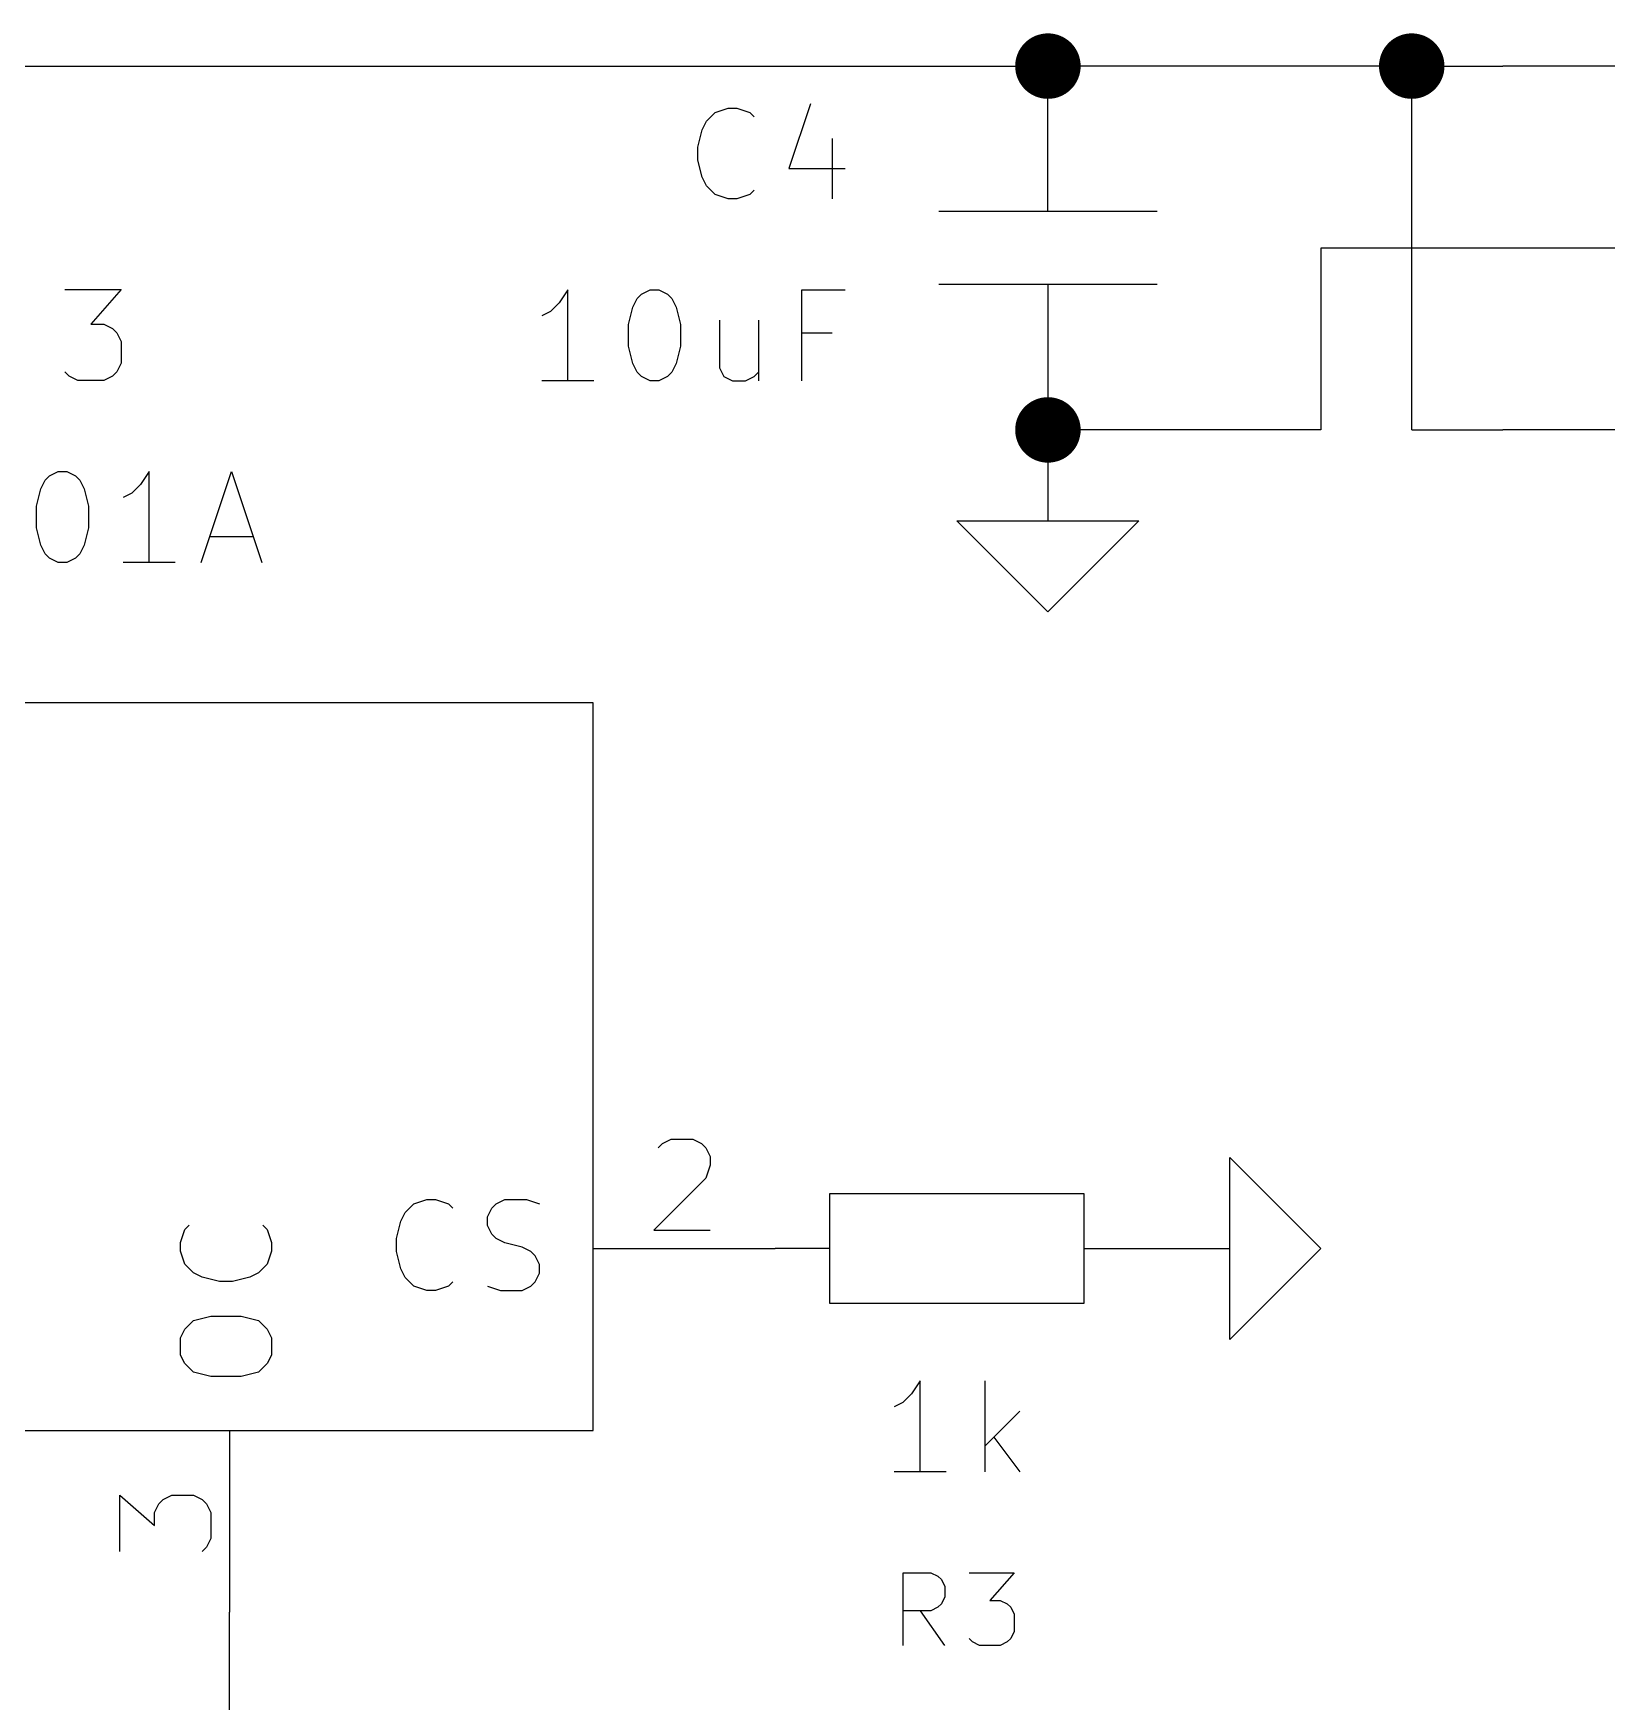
# Model space of a CAD drawing. Header units: inches. Extents: x 0.4 to 16.1, y -11.3 to -0.4.
# Drawn here: x 3.442 to 4.307, y -7.249 to -6.332 of the extents above; entities that cross this region are included whole.
import ezdxf

# ---------------------------------------------------------------- set-up
doc = ezdxf.new("R2010")
doc.units = ezdxf.units.IN
doc.header["$MEASUREMENT"] = 0
for name, color, linetype in [('GREENSIXTYFIVE', 129, 'CONTINUOUS'), ('LIGHTGREEN', 92, 'CONTINUOUS'), ('LIGHTRED', 12, 'CONTINUOUS'), ('RED', 14, 'CONTINUOUS'), ('WHITE', 250, 'CONTINUOUS')]:
    doc.layers.add(name, color=color, linetype=linetype)

msp = doc.modelspace()

# ---------------------------------------------------------------- linework, layer by layer
at = {"layer": 'GREENSIXTYFIVE', "linetype": 'CONTINUOUS'}
for p, q in [((3.81705, -6.37543), (3.82419, -6.37305)), ((3.81705, -6.37543), (3.82419, -6.37305)), ((3.82419, -6.37305), (3.82895, -6.37305)), ((3.82419, -6.37305), (3.82895, -6.37305)), ((3.82895, -6.37305), (3.8361, -6.37543)), ((3.82895, -6.37305), (3.8361, -6.37543)), ((3.86943, -6.37067), (3.85753, -6.40638)), ((3.86943, -6.37067), (3.85753, -6.40638)), ((3.80991, -6.38495), (3.81229, -6.38019)), ((3.80991, -6.38495), (3.81229, -6.38019)), ((3.81229, -6.38019), (3.81705, -6.37543)), ((3.81229, -6.38019), (3.81705, -6.37543)), ((3.8361, -6.37543), (3.83848, -6.37781)), ((3.8361, -6.37543), (3.83848, -6.37781)), ((3.80753, -6.39448), (3.80991, -6.38495)), ((3.80753, -6.39448), (3.80991, -6.38495)), ((3.88133, -6.38972), (3.88133, -6.42305)), ((3.88133, -6.38972), (3.88133, -6.42305)), ((3.80753, -6.40162), (3.80753, -6.39448)), ((3.80753, -6.40162), (3.80753, -6.39448)), ((3.80991, -6.41114), (3.80753, -6.40162)), ((3.80991, -6.41114), (3.80753, -6.40162)), ((3.85753, -6.40638), (3.88848, -6.40638)), ((3.85753, -6.40638), (3.88848, -6.40638)), ((3.81229, -6.41591), (3.80991, -6.41114)), ((3.81229, -6.41591), (3.80991, -6.41114)), ((3.81705, -6.42067), (3.81229, -6.41591)), ((3.81705, -6.42067), (3.81229, -6.41591)), ((3.83848, -6.41829), (3.8361, -6.42067)), ((3.83848, -6.41829), (3.8361, -6.42067)), ((3.82419, -6.42305), (3.81705, -6.42067)), ((3.82419, -6.42305), (3.81705, -6.42067)), ((3.82895, -6.42305), (3.82419, -6.42305)), ((3.82895, -6.42305), (3.82419, -6.42305)), ((3.8361, -6.42067), (3.82895, -6.42305)), ((3.8361, -6.42067), (3.82895, -6.42305)), ((3.45952, -6.4728), (3.49048, -6.4728)), ((3.45952, -6.4728), (3.49048, -6.4728)), ((3.49048, -6.4728), (3.47381, -6.49185)), ((3.49048, -6.4728), (3.47381, -6.49185)), ((3.7361, -6.47305), (3.73134, -6.48019)), ((3.7361, -6.47305), (3.73134, -6.48019)), ((3.7361, -6.52305), (3.7361, -6.47305)), ((3.7361, -6.52305), (3.7361, -6.47305)), ((3.77657, -6.47543), (3.78133, -6.47305)), ((3.77657, -6.47543), (3.78133, -6.47305)), ((3.78133, -6.47305), (3.7861, -6.47305)), ((3.78133, -6.47305), (3.7861, -6.47305)), ((3.7861, -6.47305), (3.79086, -6.47543)), ((3.7861, -6.47305), (3.79086, -6.47543)), ((3.86467, -6.52305), (3.86467, -6.47305)), ((3.86467, -6.47305), (3.88848, -6.47305)), ((3.86467, -6.52305), (3.86467, -6.47305)), ((3.86467, -6.47305), (3.88848, -6.47305)), ((3.73134, -6.48019), (3.72657, -6.48495)), ((3.73134, -6.48019), (3.72657, -6.48495)), ((3.76943, -6.49209), (3.77181, -6.48257)), ((3.76943, -6.49209), (3.77181, -6.48257)), ((3.77181, -6.48257), (3.77419, -6.47781)), ((3.77181, -6.48257), (3.77419, -6.47781)), ((3.77419, -6.47781), (3.77657, -6.47543)), ((3.77419, -6.47781), (3.77657, -6.47543)), ((3.79086, -6.47543), (3.79324, -6.47781)), ((3.79086, -6.47543), (3.79324, -6.47781)), ((3.79324, -6.47781), (3.79562, -6.48257)), ((3.79324, -6.47781), (3.79562, -6.48257)), ((3.79562, -6.48257), (3.798, -6.49209)), ((3.79562, -6.48257), (3.798, -6.49209)), ((3.47381, -6.49185), (3.48095, -6.49185)), ((3.47381, -6.49185), (3.48095, -6.49185)), ((3.48095, -6.49185), (3.48571, -6.49423)), ((3.48095, -6.49185), (3.48571, -6.49423)), ((3.72657, -6.48495), (3.72181, -6.48733)), ((3.72657, -6.48495), (3.72181, -6.48733)), ((3.76943, -6.504), (3.76943, -6.49209)), ((3.76943, -6.504), (3.76943, -6.49209)), ((3.798, -6.49209), (3.798, -6.504)), ((3.798, -6.49209), (3.798, -6.504)), ((3.81943, -6.48972), (3.81943, -6.51591)), ((3.81943, -6.48972), (3.81943, -6.51591)), ((3.84086, -6.48972), (3.84086, -6.52305)), ((3.84086, -6.48972), (3.84086, -6.52305)), ((3.48571, -6.49423), (3.48809, -6.49661)), ((3.48571, -6.49423), (3.48809, -6.49661)), ((3.48809, -6.49661), (3.49048, -6.50137)), ((3.48809, -6.49661), (3.49048, -6.50137)), ((3.49048, -6.50137), (3.49048, -6.51328)), ((3.49048, -6.50137), (3.49048, -6.51328)), ((3.88133, -6.49686), (3.86467, -6.49686)), ((3.88133, -6.49686), (3.86467, -6.49686)), ((3.77181, -6.51352), (3.76943, -6.504)), ((3.77181, -6.51352), (3.76943, -6.504)), ((3.798, -6.504), (3.79562, -6.51352)), ((3.798, -6.504), (3.79562, -6.51352)), ((3.46191, -6.52043), (3.45952, -6.51804)), ((3.46191, -6.52043), (3.45952, -6.51804)), ((3.46667, -6.5228), (3.46191, -6.52043)), ((3.46667, -6.5228), (3.46191, -6.52043)), ((3.48571, -6.52043), (3.48095, -6.5228)), ((3.48571, -6.52043), (3.48095, -6.5228)), ((3.48809, -6.51804), (3.48571, -6.52043)), ((3.48809, -6.51804), (3.48571, -6.52043)), ((3.49048, -6.51328), (3.48809, -6.51804)), ((3.49048, -6.51328), (3.48809, -6.51804)), ((3.77419, -6.51829), (3.77181, -6.51352)), ((3.77419, -6.51829), (3.77181, -6.51352)), ((3.77657, -6.52067), (3.77419, -6.51829)), ((3.77657, -6.52067), (3.77419, -6.51829)), ((3.78133, -6.52305), (3.77657, -6.52067)), ((3.78133, -6.52305), (3.77657, -6.52067)), ((3.79086, -6.52067), (3.7861, -6.52305)), ((3.79086, -6.52067), (3.7861, -6.52305)), ((3.79324, -6.51829), (3.79086, -6.52067)), ((3.79324, -6.51829), (3.79086, -6.52067)), ((3.79562, -6.51352), (3.79324, -6.51829)), ((3.79562, -6.51352), (3.79324, -6.51829)), ((3.81943, -6.51591), (3.82181, -6.52067)), ((3.81943, -6.51591), (3.82181, -6.52067)), ((3.82181, -6.52067), (3.82657, -6.52305)), ((3.82181, -6.52067), (3.82657, -6.52305)), ((3.83372, -6.52305), (3.83848, -6.52067)), ((3.83372, -6.52305), (3.83848, -6.52067)), ((3.83848, -6.52067), (3.84086, -6.51829)), ((3.83848, -6.52067), (3.84086, -6.51829)), ((3.48095, -6.5228), (3.46667, -6.5228)), ((3.48095, -6.5228), (3.46667, -6.5228)), ((3.75039, -6.52305), (3.72181, -6.52305)), ((3.75039, -6.52305), (3.72181, -6.52305)), ((3.7861, -6.52305), (3.78133, -6.52305)), ((3.7861, -6.52305), (3.78133, -6.52305)), ((3.82657, -6.52305), (3.83372, -6.52305)), ((3.82657, -6.52305), (3.83372, -6.52305)), ((3.44881, -6.57757), (3.45119, -6.57519)), ((3.44881, -6.57757), (3.45119, -6.57519)), ((3.45119, -6.57519), (3.45595, -6.5728)), ((3.45119, -6.57519), (3.45595, -6.5728)), ((3.45595, -6.5728), (3.46071, -6.5728)), ((3.45595, -6.5728), (3.46071, -6.5728)), ((3.46071, -6.5728), (3.46547, -6.57519)), ((3.46071, -6.5728), (3.46547, -6.57519)), ((3.46547, -6.57519), (3.46785, -6.57757)), ((3.46547, -6.57519), (3.46785, -6.57757)), ((3.50595, -6.5728), (3.50119, -6.57995)), ((3.50595, -6.5728), (3.50119, -6.57995)), ((3.50595, -6.6228), (3.50595, -6.5728)), ((3.50595, -6.6228), (3.50595, -6.5728)), ((3.53452, -6.6228), (3.55119, -6.5728)), ((3.53452, -6.6228), (3.55119, -6.5728)), ((3.55119, -6.5728), (3.56785, -6.6228)), ((3.55119, -6.5728), (3.56785, -6.6228)), ((3.44405, -6.59185), (3.44643, -6.58233)), ((3.44405, -6.59185), (3.44643, -6.58233)), ((3.44643, -6.58233), (3.44881, -6.57757)), ((3.44643, -6.58233), (3.44881, -6.57757)), ((3.46785, -6.57757), (3.47024, -6.58233)), ((3.46785, -6.57757), (3.47024, -6.58233)), ((3.47024, -6.58233), (3.47262, -6.59185)), ((3.47024, -6.58233), (3.47262, -6.59185)), ((3.49643, -6.58471), (3.49167, -6.58709)), ((3.49643, -6.58471), (3.49167, -6.58709)), ((3.50119, -6.57995), (3.49643, -6.58471)), ((3.50119, -6.57995), (3.49643, -6.58471)), ((3.44405, -6.60376), (3.44405, -6.59185)), ((3.44405, -6.60376), (3.44405, -6.59185)), ((3.47262, -6.59185), (3.47262, -6.60376)), ((3.47262, -6.59185), (3.47262, -6.60376)), ((3.44643, -6.61328), (3.44405, -6.60376)), ((3.44643, -6.61328), (3.44405, -6.60376)), ((3.47262, -6.60376), (3.47024, -6.61328)), ((3.47262, -6.60376), (3.47024, -6.61328)), ((3.53928, -6.60852), (3.56309, -6.60852)), ((3.53928, -6.60852), (3.56309, -6.60852)), ((3.44881, -6.61804), (3.44643, -6.61328)), ((3.44881, -6.61804), (3.44643, -6.61328)), ((3.45119, -6.62043), (3.44881, -6.61804)), ((3.45119, -6.62043), (3.44881, -6.61804)), ((3.45595, -6.6228), (3.45119, -6.62043)), ((3.45595, -6.6228), (3.45119, -6.62043)), ((3.46547, -6.62043), (3.46071, -6.6228)), ((3.46547, -6.62043), (3.46071, -6.6228)), ((3.46785, -6.61804), (3.46547, -6.62043)), ((3.46785, -6.61804), (3.46547, -6.62043)), ((3.47024, -6.61328), (3.46785, -6.61804)), ((3.47024, -6.61328), (3.46785, -6.61804)), ((3.46071, -6.6228), (3.45595, -6.6228)), ((3.46071, -6.6228), (3.45595, -6.6228)), ((3.52024, -6.6228), (3.49167, -6.6228)), ((3.52024, -6.6228), (3.49167, -6.6228)), ((3.64667, -6.98028), (3.65143, -6.97551)), ((3.64667, -6.98028), (3.65143, -6.97551)), ((3.65143, -6.97551), (3.65857, -6.97313)), ((3.65143, -6.97551), (3.65857, -6.97313)), ((3.65857, -6.97313), (3.66333, -6.97313)), ((3.65857, -6.97313), (3.66333, -6.97313)), ((3.66333, -6.97313), (3.67048, -6.97551)), ((3.66333, -6.97313), (3.67048, -6.97551)), ((3.67048, -6.97551), (3.67285, -6.97789)), ((3.67048, -6.97551), (3.67285, -6.97789)), ((3.69191, -6.98265), (3.69428, -6.97789)), ((3.69191, -6.98265), (3.69428, -6.97789)), ((3.69428, -6.97789), (3.69667, -6.97551)), ((3.69428, -6.97789), (3.69667, -6.97551)), ((3.69667, -6.97551), (3.70143, -6.97313)), ((3.69667, -6.97551), (3.70143, -6.97313)), ((3.70143, -6.97313), (3.71333, -6.97313)), ((3.70143, -6.97313), (3.71333, -6.97313)), ((3.71333, -6.97313), (3.72048, -6.97551)), ((3.71333, -6.97313), (3.72048, -6.97551)), ((3.52551, -6.98952), (3.52789, -6.98714)), ((3.52551, -6.98952), (3.52789, -6.98714)), ((3.56837, -6.98714), (3.57075, -6.98952)), ((3.56837, -6.98714), (3.57075, -6.98952)), ((3.64191, -6.99456), (3.64428, -6.98504)), ((3.64191, -6.99456), (3.64428, -6.98504)), ((3.64428, -6.98504), (3.64667, -6.98028)), ((3.64428, -6.98504), (3.64667, -6.98028)), ((3.69191, -6.98742), (3.69191, -6.98265)), ((3.69191, -6.98742), (3.69191, -6.98265)), ((3.69428, -6.99218), (3.69191, -6.98742)), ((3.69428, -6.99218), (3.69191, -6.98742)), ((3.52313, -6.99667), (3.52551, -6.98952)), ((3.52313, -6.99667), (3.52551, -6.98952)), ((3.52313, -7.00143), (3.52313, -6.99667)), ((3.52313, -7.00143), (3.52313, -6.99667)), ((3.57075, -6.98952), (3.57313, -6.99667)), ((3.57075, -6.98952), (3.57313, -6.99667)), ((3.57313, -6.99667), (3.57313, -7.00143)), ((3.57313, -6.99667), (3.57313, -7.00143)), ((3.64191, -7.0017), (3.64191, -6.99456)), ((3.64191, -7.0017), (3.64191, -6.99456)), ((3.69667, -6.99456), (3.69428, -6.99218)), ((3.69667, -6.99456), (3.69428, -6.99218)), ((3.70143, -6.99694), (3.69667, -6.99456)), ((3.70143, -6.99694), (3.69667, -6.99456)), ((3.71095, -6.99932), (3.70143, -6.99694)), ((3.71095, -6.99932), (3.70143, -6.99694)), ((3.52551, -7.00857), (3.52313, -7.00143)), ((3.52551, -7.00857), (3.52313, -7.00143)), ((3.57313, -7.00143), (3.57075, -7.00857)), ((3.57313, -7.00143), (3.57075, -7.00857)), ((3.64428, -7.01122), (3.64191, -7.0017)), ((3.64428, -7.01122), (3.64191, -7.0017)), ((3.71571, -7.0017), (3.71095, -6.99932)), ((3.71571, -7.0017), (3.71095, -6.99932)), ((3.71809, -7.00408), (3.71571, -7.0017)), ((3.71809, -7.00408), (3.71571, -7.0017)), ((3.72048, -7.00885), (3.71809, -7.00408)), ((3.72048, -7.00885), (3.71809, -7.00408)), ((3.53028, -7.01333), (3.52551, -7.00857)), ((3.53028, -7.01333), (3.52551, -7.00857)), ((3.53504, -7.01571), (3.53028, -7.01333)), ((3.53504, -7.01571), (3.53028, -7.01333)), ((3.54456, -7.01809), (3.53504, -7.01571)), ((3.54456, -7.01809), (3.53504, -7.01571)), ((3.56122, -7.01571), (3.5517, -7.01809)), ((3.56122, -7.01571), (3.5517, -7.01809)), ((3.56599, -7.01333), (3.56122, -7.01571)), ((3.56599, -7.01333), (3.56122, -7.01571)), ((3.57075, -7.00857), (3.56599, -7.01333)), ((3.57075, -7.00857), (3.56599, -7.01333)), ((3.64667, -7.01599), (3.64428, -7.01122)), ((3.64667, -7.01599), (3.64428, -7.01122)), ((3.65143, -7.02075), (3.64667, -7.01599)), ((3.65143, -7.02075), (3.64667, -7.01599)), ((3.71809, -7.01837), (3.72048, -7.01361)), ((3.71809, -7.01837), (3.72048, -7.01361)), ((3.72048, -7.01361), (3.72048, -7.00885)), ((3.72048, -7.01361), (3.72048, -7.00885)), ((3.5517, -7.01809), (3.54456, -7.01809)), ((3.5517, -7.01809), (3.54456, -7.01809)), ((3.65857, -7.02313), (3.65143, -7.02075)), ((3.65857, -7.02313), (3.65143, -7.02075)), ((3.66333, -7.02313), (3.65857, -7.02313)), ((3.66333, -7.02313), (3.65857, -7.02313)), ((3.67048, -7.02075), (3.66333, -7.02313)), ((3.67048, -7.02075), (3.66333, -7.02313)), ((3.67285, -7.01837), (3.67048, -7.02075)), ((3.67285, -7.01837), (3.67048, -7.02075)), ((3.69191, -7.02075), (3.69905, -7.02313)), ((3.69191, -7.02075), (3.69905, -7.02313)), ((3.69905, -7.02313), (3.71095, -7.02313)), ((3.69905, -7.02313), (3.71095, -7.02313)), ((3.71095, -7.02313), (3.71571, -7.02075)), ((3.71095, -7.02313), (3.71571, -7.02075)), ((3.71571, -7.02075), (3.71809, -7.01837)), ((3.71571, -7.02075), (3.71809, -7.01837)), ((3.52551, -7.04428), (3.53028, -7.03952)), ((3.52551, -7.04428), (3.53028, -7.03952)), ((3.53028, -7.03952), (3.5398, -7.03714)), ((3.53028, -7.03952), (3.5398, -7.03714)), ((3.5398, -7.03714), (3.55646, -7.03714)), ((3.5398, -7.03714), (3.55646, -7.03714)), ((3.55646, -7.03714), (3.56599, -7.03952)), ((3.55646, -7.03714), (3.56599, -7.03952)), ((3.56599, -7.03952), (3.57075, -7.04428)), ((3.56599, -7.03952), (3.57075, -7.04428)), ((3.52313, -7.04905), (3.52551, -7.04428)), ((3.52313, -7.04905), (3.52551, -7.04428)), ((3.52313, -7.05857), (3.52313, -7.04905)), ((3.52313, -7.05857), (3.52313, -7.04905)), ((3.57075, -7.04428), (3.57313, -7.04905)), ((3.57075, -7.04428), (3.57313, -7.04905)), ((3.57313, -7.04905), (3.57313, -7.05857)), ((3.57313, -7.04905), (3.57313, -7.05857)), ((3.52551, -7.06333), (3.52313, -7.05857)), ((3.52551, -7.06333), (3.52313, -7.05857)), ((3.57313, -7.05857), (3.57075, -7.06333)), ((3.57313, -7.05857), (3.57075, -7.06333)), ((3.53028, -7.06809), (3.52551, -7.06333)), ((3.53028, -7.06809), (3.52551, -7.06333)), ((3.5398, -7.07047), (3.53028, -7.06809)), ((3.5398, -7.07047), (3.53028, -7.06809)), ((3.55646, -7.07047), (3.5398, -7.07047)), ((3.55646, -7.07047), (3.5398, -7.07047)), ((3.56599, -7.06809), (3.55646, -7.07047)), ((3.56599, -7.06809), (3.55646, -7.07047)), ((3.57075, -7.06333), (3.56599, -7.06809)), ((3.57075, -7.06333), (3.56599, -7.06809)), ((3.925, -7.07994), (3.92024, -7.0847)), ((3.925, -7.07994), (3.92024, -7.0847)), ((3.92976, -7.0728), (3.925, -7.07994)), ((3.92976, -7.0728), (3.925, -7.07994)), ((3.92976, -7.1228), (3.92976, -7.0728)), ((3.92976, -7.1228), (3.92976, -7.0728)), ((3.96547, -7.1228), (3.96547, -7.0728)), ((3.96547, -7.1228), (3.96547, -7.0728)), ((3.92024, -7.0847), (3.91548, -7.08709)), ((3.92024, -7.0847), (3.91548, -7.08709)), ((3.98452, -7.08947), (3.96547, -7.10852)), ((3.98452, -7.08947), (3.96547, -7.10852)), ((3.97024, -7.10375), (3.98452, -7.1228)), ((3.97024, -7.10375), (3.98452, -7.1228)), ((3.94405, -7.1228), (3.91548, -7.1228)), ((3.94405, -7.1228), (3.91548, -7.1228)), ((3.92048, -7.21824), (3.92048, -7.17824)), ((3.92048, -7.17824), (3.93571, -7.17824)), ((3.92048, -7.21824), (3.92048, -7.17824)), ((3.92048, -7.17824), (3.93571, -7.17824)), ((3.93571, -7.17824), (3.93952, -7.18014)), ((3.93571, -7.17824), (3.93952, -7.18014)), ((3.93952, -7.18014), (3.94143, -7.18205)), ((3.93952, -7.18014), (3.94143, -7.18205)), ((3.95667, -7.17824), (3.98143, -7.17824)), ((3.95667, -7.17824), (3.98143, -7.17824)), ((3.98143, -7.17824), (3.96809, -7.19348)), ((3.98143, -7.17824), (3.96809, -7.19348)), ((3.94143, -7.18205), (3.94333, -7.18586)), ((3.94143, -7.18205), (3.94333, -7.18586)), ((3.94333, -7.18586), (3.94333, -7.19157)), ((3.94333, -7.18586), (3.94333, -7.19157)), ((3.93571, -7.19919), (3.92048, -7.19919)), ((3.93571, -7.19919), (3.92048, -7.19919)), ((3.94333, -7.21824), (3.93, -7.19919)), ((3.94333, -7.21824), (3.93, -7.19919)), ((3.93952, -7.19728), (3.93571, -7.19919)), ((3.93952, -7.19728), (3.93571, -7.19919)), ((3.94143, -7.19538), (3.93952, -7.19728)), ((3.94143, -7.19538), (3.93952, -7.19728)), ((3.94333, -7.19157), (3.94143, -7.19538)), ((3.94333, -7.19157), (3.94143, -7.19538)), ((3.96809, -7.19348), (3.97381, -7.19348)), ((3.96809, -7.19348), (3.97381, -7.19348)), ((3.97381, -7.19348), (3.97762, -7.19538)), ((3.97381, -7.19348), (3.97762, -7.19538)), ((3.97762, -7.19538), (3.97952, -7.19728)), ((3.97762, -7.19538), (3.97952, -7.19728)), ((3.97952, -7.19728), (3.98143, -7.20109)), ((3.97952, -7.19728), (3.98143, -7.20109)), ((3.98143, -7.20109), (3.98143, -7.21062)), ((3.98143, -7.20109), (3.98143, -7.21062)), ((3.95857, -7.21633), (3.95667, -7.21443)), ((3.95857, -7.21633), (3.95667, -7.21443)), ((3.96238, -7.21824), (3.95857, -7.21633)), ((3.96238, -7.21824), (3.95857, -7.21633)), ((3.97762, -7.21633), (3.97381, -7.21824)), ((3.97762, -7.21633), (3.97381, -7.21824)), ((3.97952, -7.21443), (3.97762, -7.21633)), ((3.97952, -7.21443), (3.97762, -7.21633)), ((3.98143, -7.21062), (3.97952, -7.21443)), ((3.98143, -7.21062), (3.97952, -7.21443)), ((3.97381, -7.21824), (3.96238, -7.21824)), ((3.97381, -7.21824), (3.96238, -7.21824))]:
    msp.add_line(p, q, dxfattribs=at)
at = {"layer": 'LIGHTGREEN', "linetype": 'CONTINUOUS'}
for p, q in [((3.05, -6.35), (4, -6.35)), ((4.2, -6.35), (4, -6.35)), ((4.2, -6.55), (4.2, -6.35)), ((4.2, -6.35), (4.25, -6.35)), ((4.15, -6.45), (4.15, -6.55)), ((4.25, -6.45), (4.15, -6.45)), ((4.15, -6.55), (4, -6.55)), ((4.2, -6.55), (4.25, -6.55)), ((3.55, -8.1), (3.55, -7.2))]:
    msp.add_line(p, q, dxfattribs=at)
at = {"layer": 'LIGHTGREEN', "const_width": 0.018}
for points in [[(3.991, -6.35, 1), (4.009, -6.35, 1)], [(4.191, -6.35, 1), (4.209, -6.35, 1)], [(3.991, -6.55, 1), (4.009, -6.55, 1)]]:
    msp.add_lwpolyline(points, format="xyb", close=True, dxfattribs=at)
at = {"layer": 'LIGHTRED', "linetype": 'CONTINUOUS'}
for p, q in [((3.78572, -6.94464), (3.78809, -6.94226)), ((3.78572, -6.94464), (3.78809, -6.94226)), ((3.78809, -6.94226), (3.79286, -6.93988)), ((3.78809, -6.94226), (3.79286, -6.93988)), ((3.79286, -6.93988), (3.80476, -6.93988)), ((3.79286, -6.93988), (3.80476, -6.93988)), ((3.80476, -6.93988), (3.80952, -6.94226)), ((3.80476, -6.93988), (3.80952, -6.94226)), ((3.80952, -6.94226), (3.81191, -6.94464)), ((3.80952, -6.94226), (3.81191, -6.94464)), ((3.81191, -6.94464), (3.81429, -6.9494)), ((3.81191, -6.94464), (3.81429, -6.9494)), ((3.81429, -6.9494), (3.81429, -6.95417)), ((3.81429, -6.9494), (3.81429, -6.95417)), ((3.81429, -6.95417), (3.81191, -6.96131)), ((3.81429, -6.95417), (3.81191, -6.96131)), ((3.81191, -6.96131), (3.78333, -6.98988)), ((3.81191, -6.96131), (3.78333, -6.98988)), ((3.78333, -6.98988), (3.81429, -6.98988)), ((3.78333, -6.98988), (3.81429, -6.98988)), ((3.48988, -7.16666), (3.48988, -7.13571)), ((3.48988, -7.13571), (3.50893, -7.15238)), ((3.48988, -7.16666), (3.48988, -7.13571)), ((3.48988, -7.13571), (3.50893, -7.15238)), ((3.50893, -7.14523), (3.51131, -7.14047)), ((3.50893, -7.14523), (3.51131, -7.14047)), ((3.51131, -7.14047), (3.51369, -7.13809)), ((3.51131, -7.14047), (3.51369, -7.13809)), ((3.51369, -7.13809), (3.51845, -7.13571)), ((3.51369, -7.13809), (3.51845, -7.13571)), ((3.51845, -7.13571), (3.53035, -7.13571)), ((3.51845, -7.13571), (3.53035, -7.13571)), ((3.53035, -7.13571), (3.53512, -7.13809)), ((3.53035, -7.13571), (3.53512, -7.13809)), ((3.53512, -7.13809), (3.5375, -7.14047)), ((3.53512, -7.13809), (3.5375, -7.14047)), ((3.5375, -7.14047), (3.53988, -7.14523)), ((3.5375, -7.14047), (3.53988, -7.14523)), ((3.50893, -7.15238), (3.50893, -7.14523)), ((3.50893, -7.15238), (3.50893, -7.14523)), ((3.53988, -7.14523), (3.53988, -7.15952)), ((3.53988, -7.14523), (3.53988, -7.15952)), ((3.53988, -7.15952), (3.5375, -7.16428)), ((3.53988, -7.15952), (3.5375, -7.16428)), ((3.5375, -7.16428), (3.53512, -7.16666)), ((3.5375, -7.16428), (3.53512, -7.16666))]:
    msp.add_line(p, q, dxfattribs=at)
at = {"layer": 'RED', "linetype": 'CONTINUOUS'}
for p, q in [((4, -6.43), (4, -6.35)), ((4, -6.43), (4, -6.35)), ((4.45, -6.35), (4.25, -6.35)), ((4.06, -6.43), (3.94, -6.43)), ((4.45, -6.45), (4.25, -6.45)), ((4.06, -6.47), (3.94, -6.47)), ((4, -6.47), (4, -6.55)), ((4, -6.47), (4, -6.55)), ((4, -6.55), (4, -6.6)), ((4.45, -6.55), (4.25, -6.55)), ((4, -6.65), (3.95, -6.6)), ((3.95, -6.6), (4, -6.6)), ((4, -6.6), (4.05, -6.6)), ((4.05, -6.6), (4, -6.65)), ((3.75, -6.7), (3.15, -6.7)), ((3.75, -7.1), (3.75, -6.7)), ((4.1, -7), (4.1, -6.95)), ((4.1, -6.95), (4.15, -7)), ((4.02, -6.97), (3.88, -6.97)), ((3.88, -6.97), (3.88, -7.03)), ((4.02, -7.03), (4.02, -6.97)), ((3.75, -7), (3.85, -7)), ((3.75, -7), (3.85, -7)), ((3.88, -7), (3.85, -7)), ((3.88, -7), (3.85, -7)), ((4.02, -7), (4.05, -7)), ((4.02, -7), (4.05, -7)), ((4.05, -7), (4.1, -7)), ((4.15, -7), (4.1, -7.05)), ((4.1, -7.05), (4.1, -7)), ((3.88, -7.03), (4.02, -7.03)), ((3.15, -7.1), (3.75, -7.1)), ((3.55, -7.1), (3.55, -7.2)), ((3.55, -7.1), (3.55, -7.2))]:
    msp.add_line(p, q, dxfattribs=at)
at = {"layer": 'WHITE', "linetype": 'CONTINUOUS'}
for p, q in [((3.75, -6.7), (3.15, -6.7)), ((3.75, -7.1), (3.75, -6.7)), ((3.15, -7.1), (3.75, -7.1))]:
    msp.add_line(p, q, dxfattribs=at)

doc.saveas('drawing.dxf')
